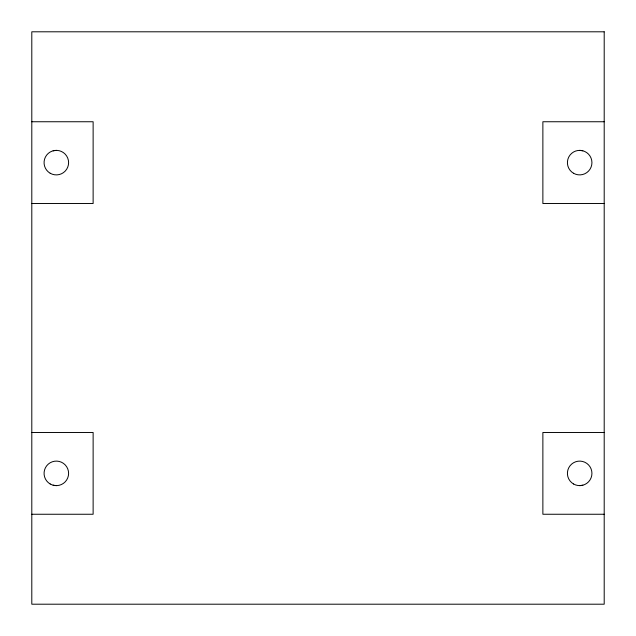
<?xml version="1.0" encoding="UTF-8"?>
<svg xmlns="http://www.w3.org/2000/svg" width="636" height="636" viewBox="0 0 636 636"><rect width="100%" height="100%" fill="white"/><g stroke="black" fill="none" stroke-linecap="round" stroke-linejoin="round"><path stroke-width="0.95" d="M53.154 150.788L56.334 150.366M579.666 485.634L582.846 485.212M31.8 121.746L93.126 121.746L93.126 203.52L31.8 203.52M604.2 121.746L542.874 121.746L542.874 203.52L604.2 203.52M31.8 432.48L93.126 432.48L93.126 514.254L31.8 514.254M604.2 432.48L542.874 432.48L542.874 514.254L604.2 514.254M579.666 150.366L582.846 150.788M53.154 485.212L56.334 485.634M604.2 31.8L31.8 31.8L31.8 604.2L604.2 604.2L604.2 31.8M573.537 483.988A12.267 12.267 0 0 0 591.933 473.367A12.267 12.267 0 0 0 573.537 462.746A12.267 12.267 0 0 0 573.537 483.988M50.196 173.254A12.267 12.267 0 0 0 68.601 162.633A12.267 12.267 0 0 0 50.196 152.012A12.267 12.267 0 0 0 50.196 173.254M573.537 173.254A12.267 12.267 0 0 0 591.933 162.633A12.267 12.267 0 0 0 573.537 152.012A12.267 12.267 0 0 0 573.537 173.254M50.196 483.988A12.267 12.267 0 0 0 68.601 473.367A12.267 12.267 0 0 0 50.196 462.746A12.267 12.267 0 0 0 50.196 483.988"/></g></svg>
